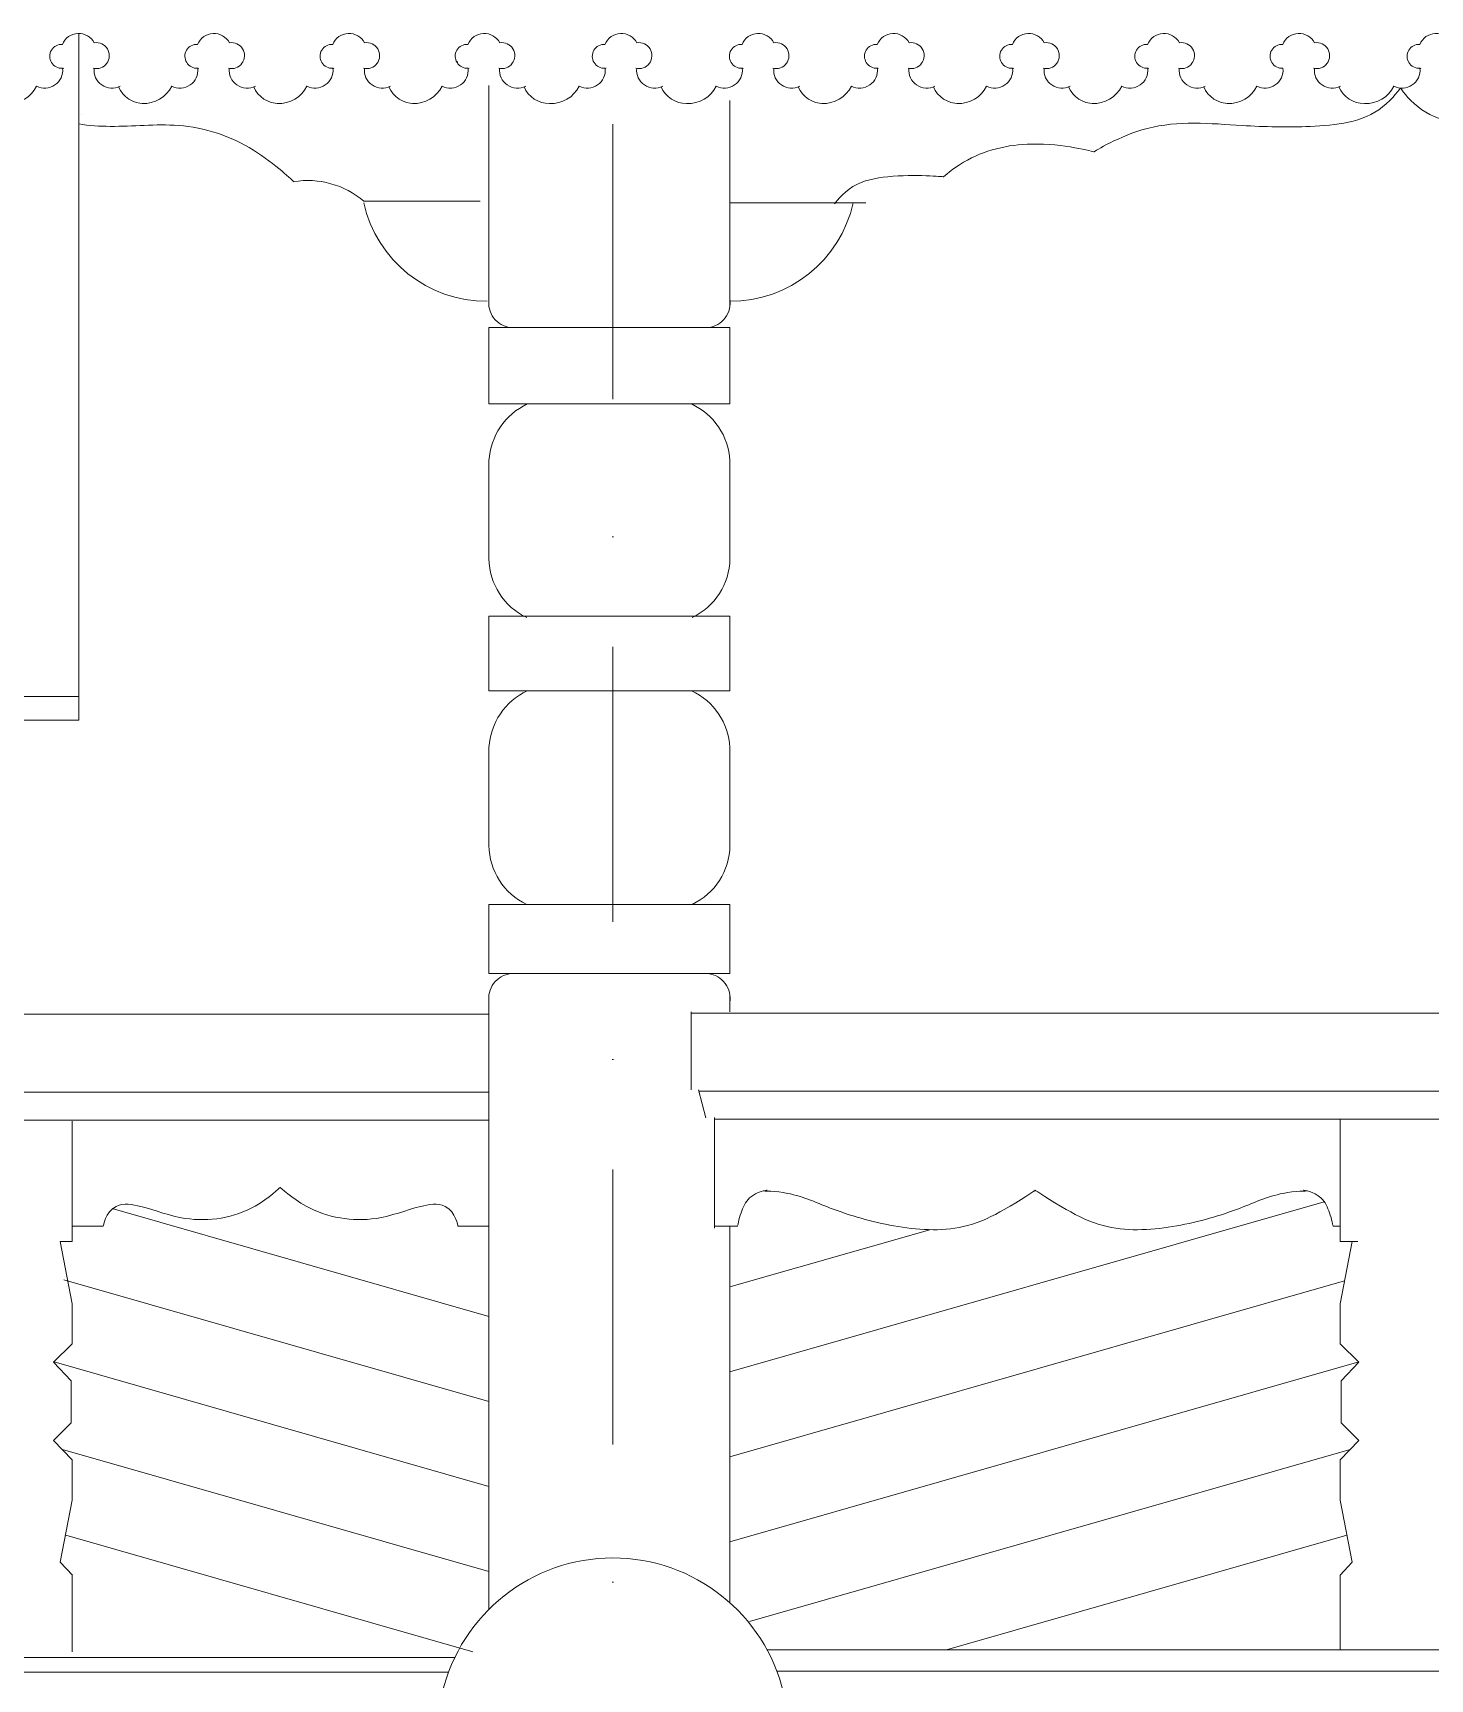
# Model space of a CAD drawing. Header units: millimetres. Extents: x 2399 to 111977, y 1313 to 59551.
# Drawn here: x 63009 to 64802, y 32044 to 34155 of the extents above; entities that cross this region are included whole.
import ezdxf

# ---------------------------------------------------------------- set-up
doc = ezdxf.new("R2010")
doc.units = ezdxf.units.MM
doc.linetypes.add('Крупный пунктир', pattern=[634.99999, 0, -634.99999])
doc.linetypes.add('Штрихпунктирная', pattern=[670.277762, 352.777767, -176.388884, 0, -141.111112])
doc.layers.add('main line', color=7, linetype='Continuous', lineweight=13)

msp = doc.modelspace()

# ---------------------------------------------------------------- linework, layer by layer
at = {"layer": 'main line', "color": 7, "linetype": 'Штрихпунктирная', "lineweight": 13}
msp.add_line((63753.285, 34708.1489), (63753.285, 28056.0929), dxfattribs=at)
at = {"layer": 'main line', "color": 7, "linetype": 'Continuous', "lineweight": 13}
for p, q in [((63067.9112, 33273.2019), (63067.9112, 34154.0102)), ((63553.9052, 34115.6962), (63553.9052, 34118.1944)), ((63594.3143, 33803.3534), (63594.3143, 34087.3926)), ((63903.4268, 33803.3534), (63903.4268, 34067.869)), ((63582.9605, 33938.8554), (63433.66, 33938.8554)), ((63903.4268, 33776.7117), (63594.3143, 33776.7117)), ((63594.3143, 33678.7967), (63594.3143, 33776.7117)), ((63903.4268, 33678.7967), (63903.4268, 33776.7117)), ((63903.4268, 33678.7967), (63594.3143, 33678.7967)), ((63594.3143, 33480.4551), (63594.3143, 33606.25)), ((63594.3143, 33480.4551), (63594.3143, 33606.25)), ((63903.4268, 33480.4551), (63903.4268, 33606.25)), ((63903.4268, 33406.5667), (63594.3143, 33406.5667)), ((63594.3143, 33310.8844), (63594.3143, 33406.5667)), ((63903.4268, 33310.8844), (63903.4268, 33406.5667)), ((59583.6855, 33303.8724), (63067.9112, 33303.8724)), ((63903.4268, 33310.8844), (63594.3143, 33310.8844)), ((59583.6855, 33273.2019), (63067.9112, 33273.2019)), ((63594.3143, 33112.5429), (63594.3143, 33238.3377)), ((63594.3143, 33112.5429), (63594.3143, 33238.3377)), ((63903.4268, 33112.5429), (63903.4268, 33238.3377)), ((63903.4268, 33036.9722), (63594.3143, 33036.9722)), ((63594.3143, 32948.2989), (63594.3143, 33036.9722)), ((63903.4268, 32948.2989), (63903.4268, 33036.9722)), ((63903.4268, 32948.2989), (63594.3143, 32948.2989)), ((63594.3143, 32133.1357), (63594.3143, 32921.6572)), ((63903.4268, 32899.132), (63903.4268, 32921.6572)), ((63594.3143, 32896.2611), (62379.7511, 32896.2611)), ((63853.769, 32899.132), (63853.769, 32799.2611)), ((63853.769, 32897.5642), (64911.9605, 32897.5642)), ((63594.3143, 32796.3902), (62379.7511, 32796.3902)), ((63863.0658, 32799.2611), (63872.6994, 32763.3081)), ((63863.4859, 32797.6933), (64911.9605, 32797.6933)), ((63594.3143, 32760.4372), (62379.7511, 32760.4372)), ((63059.736, 32759.1498), (63059.736, 32604.7052)), ((63883.5478, 32763.7696), (63883.5478, 32621.6943)), ((63883.5478, 32761.7402), (64911.9605, 32761.7402)), ((64686.1771, 32762.2018), (64686.1771, 32604.7052)), ((63594.3143, 32508.7284), (63111.0203, 32647.0105)), ((63903.4268, 32437.5337), (64665.9825, 32655.6379)), ((63059.736, 32624.359), (63099.4939, 32624.359)), ((63594.3143, 32624.359), (63554.5563, 32624.359)), ((63883.5478, 32624.359), (63913.1286, 32624.359)), ((63903.4268, 32141.4866), (63903.4268, 32624.359)), ((63903.4268, 32546.5509), (64159.8203, 32619.9113)), ((64686.1771, 32624.359), (64677.3035, 32624.359)), ((63044.1476, 32604.7052), (63059.736, 32604.7052)), ((63044.1476, 32604.7052), (63059.736, 32524.96)), ((64701.7654, 32604.7052), (64686.1771, 32524.96)), ((64686.1771, 32604.7052), (64709.1109, 32604.7052)), ((63594.3143, 32399.7112), (63048.9026, 32555.7667)), ((63903.4268, 32328.5165), (64691.8754, 32554.1107)), ((63059.736, 32524.96), (63059.736, 32473.5165)), ((64686.1771, 32524.96), (64686.1771, 32473.5165)), ((63059.736, 32473.5165), (63035.7006, 32450.022)), ((64686.1771, 32473.5165), (64710.2124, 32450.022)), ((63035.7006, 32450.022), (63058.1204, 32426.0526)), ((63594.3143, 32290.694), (63036.4373, 32450.3161)), ((63903.4268, 32219.4994), (64710.1282, 32450.3161)), ((64710.2124, 32450.022), (64687.7926, 32426.0526)), ((63058.1204, 32426.0526), (63058.1204, 32372.0858)), ((64687.7926, 32426.0526), (64687.7926, 32372.0858)), ((63035.6051, 32349.5705), (63058.1204, 32372.0858)), ((64710.3079, 32349.5705), (64687.7926, 32372.0858)), ((63059.736, 32324.6219), (63035.6051, 32349.5705)), ((64686.1771, 32324.6219), (64710.3079, 32349.5705)), ((63594.3143, 32181.6769), (63047.2505, 32338.205)), ((63059.736, 32273.1785), (63059.736, 32324.6219)), ((63928.4227, 32117.6341), (64699.315, 32338.205)), ((64686.1771, 32273.1785), (64686.1771, 32324.6219)), ((63044.1476, 32193.4333), (63059.736, 32273.1785)), ((64701.7654, 32193.4333), (64686.1771, 32273.1785)), ((63573.465, 32078.6252), (63051.5489, 32227.958)), ((64181.5083, 32081.0309), (64695.0166, 32227.958)), ((63044.1476, 32193.4333), (63059.9294, 32176.672)), ((63059.736, 32176.9358), (63059.736, 32078.6252)), ((64701.7654, 32193.4333), (64686.1771, 32176.672)), ((64686.1771, 32176.672), (64686.1771, 32081.0309)), ((63550.3612, 32071.1038), (62379.7511, 32071.1038)), ((63951.148, 32081.0309), (64911.9605, 32081.0309)), ((63542.3666, 32052.2565), (62379.7511, 32052.2565)), ((63963.7148, 32053.5596), (64911.9605, 32053.5596))]:
    msp.add_line(p, q, dxfattribs=at)
at = {"layer": 'main line', "color": 7, "linetype": 'Крупный пунктир', "lineweight": 13}
msp.add_line((63071.7502, 34049.4707), (63071.7502, 34153.6956), dxfattribs=at)
msp.add_line((63071.7502, 34049.4707), (63071.7502, 34153.6956), dxfattribs=at)
at = {"layer": 'main line', "color": 7, "linetype": 'Continuous', "lineweight": 13, "flags": 128}
for points in [[(63086.5601, 34109.3527, 1.219803903), (63087.9906, 34142.0346, 0.63216014), (63047.0266, 34140.0364, 1.067465283), (63047.2613, 34109.3527, -0.60309642), (63013.8695, 34086.5865)], [(63086.5601, 34109.3527, 1.219803903), (63087.9906, 34142.0346, 0.63216014), (63047.0266, 34140.0364, 1.067465283), (63047.2613, 34109.3527, -0.60309642), (63013.8695, 34086.5865)], [(63086.5601, 34109.3527, 1.219803903), (63087.9906, 34142.0346, 0.63216014), (63047.0266, 34140.0364, 1.067465283), (63047.2613, 34109.3527, -0.60309642), (63013.8695, 34086.5865)], [(63086.5601, 34109.3527, 1.219803903), (63087.9906, 34142.0346, 0.63216014), (63047.0266, 34140.0364, 1.067465283), (63047.2613, 34109.3527, -0.60309642), (63013.8695, 34086.5865)], [(63086.5601, 34109.3527, 1.219803903), (63087.9906, 34142.0346, 0.63216014), (63047.0266, 34140.0364, 1.067465283), (63047.2613, 34109.3527, -0.60309642), (63013.8695, 34086.5865)], [(63086.5601, 34109.3527, 1.219803903), (63087.9906, 34142.0346, 0.63216014), (63047.0266, 34140.0364, 1.067465283), (63047.2613, 34109.3527, -0.60309642), (63013.8695, 34086.5865)], [(63259.9721, 34109.3527, 1.219803903), (63261.4025, 34142.0346, 0.63216014), (63220.4385, 34140.0364, 1.067465283), (63220.6733, 34109.3527, -0.60309642), (63187.2815, 34086.5865)], [(63259.9721, 34109.3527, 1.219803903), (63261.4025, 34142.0346, 0.63216014), (63220.4385, 34140.0364, 1.067465283), (63220.6733, 34109.3527, -0.60309642), (63187.2815, 34086.5865)], [(63259.9721, 34109.3527, 1.219803903), (63261.4025, 34142.0346, 0.63216014), (63220.4385, 34140.0364, 1.067465283), (63220.6733, 34109.3527, -0.60309642), (63187.2815, 34086.5865)], [(63259.9721, 34109.3527, 1.219803903), (63261.4025, 34142.0346, 0.63216014), (63220.4385, 34140.0364, 1.067465283), (63220.6733, 34109.3527, -0.60309642), (63187.2815, 34086.5865)], [(63259.9721, 34109.3527, 1.219803903), (63261.4025, 34142.0346, 0.63216014), (63220.4385, 34140.0364, 1.067465283), (63220.6733, 34109.3527, -0.60309642), (63187.2815, 34086.5865)], [(63259.9721, 34109.3527, 1.219803903), (63261.4025, 34142.0346, 0.63216014), (63220.4385, 34140.0364, 1.067465283), (63220.6733, 34109.3527, -0.60309642), (63187.2815, 34086.5865)], [(63433.3841, 34109.3527, 1.219803903), (63434.8145, 34142.0346, 0.63216014), (63393.8505, 34140.0364, 1.067465283), (63394.0852, 34109.3527, -0.60309642), (63360.6935, 34086.5865)], [(63433.3841, 34109.3527, 1.219803903), (63434.8145, 34142.0346, 0.63216014), (63393.8505, 34140.0364, 1.067465283), (63394.0852, 34109.3527, -0.60309642), (63360.6935, 34086.5865)], [(63433.3841, 34109.3527, 1.219803903), (63434.8145, 34142.0346, 0.63216014), (63393.8505, 34140.0364, 1.067465283), (63394.0852, 34109.3527, -0.60309642), (63360.6935, 34086.5865)], [(63433.3841, 34109.3527, 1.219803903), (63434.8145, 34142.0346, 0.63216014), (63393.8505, 34140.0364, 1.067465283), (63394.0852, 34109.3527, -0.60309642), (63360.6935, 34086.5865)], [(63433.3841, 34109.3527, 1.219803903), (63434.8145, 34142.0346, 0.63216014), (63393.8505, 34140.0364, 1.067465283), (63394.0852, 34109.3527, -0.60309642), (63360.6935, 34086.5865)], [(63433.3841, 34109.3527, 1.219803903), (63434.8145, 34142.0346, 0.63216014), (63393.8505, 34140.0364, 1.067465283), (63394.0852, 34109.3527, -0.60309642), (63360.6935, 34086.5865)], [(63606.796, 34109.3527, 1.219803903), (63608.2265, 34142.0346, 0.63216014), (63567.2625, 34140.0364, 1.067465283), (63567.4972, 34109.3527, -0.60309642), (63534.1054, 34086.5865)], [(63606.796, 34109.3527, 1.219803903), (63608.2265, 34142.0346, 0.63216014), (63567.2625, 34140.0364, 1.067465283), (63567.4972, 34109.3527, -0.60309642), (63534.1054, 34086.5865)], [(63606.796, 34109.3527, 1.219803903), (63608.2265, 34142.0346, 0.63216014), (63567.2625, 34140.0364, 1.067465283), (63567.4972, 34109.3527, -0.60309642), (63534.1054, 34086.5865)], [(63606.796, 34109.3527, 1.219803903), (63608.2265, 34142.0346, 0.63216014), (63567.2625, 34140.0364, 1.067465283), (63567.4972, 34109.3527, -0.60309642), (63534.1054, 34086.5865)], [(63606.796, 34109.3527, 1.219803903), (63608.2265, 34142.0346, 0.63216014), (63567.2625, 34140.0364, 1.067465283), (63567.4972, 34109.3527, -0.60309642), (63534.1054, 34086.5865)], [(63606.796, 34109.3527, 1.219803903), (63608.2265, 34142.0346, 0.63216014), (63567.2625, 34140.0364, 1.067465283), (63567.4972, 34109.3527, -0.60309642), (63534.1054, 34086.5865)], [(63782.6627, 34109.3527, 1.219803903), (63784.0932, 34142.0346, 0.63216014), (63743.1291, 34140.0364, 1.067465283), (63743.3639, 34109.3527, -0.60309642), (63709.9721, 34086.5865)], [(63782.6627, 34109.3527, 1.219803903), (63784.0932, 34142.0346, 0.63216014), (63743.1291, 34140.0364, 1.067465283), (63743.3639, 34109.3527, -0.60309642), (63709.9721, 34086.5865)], [(63782.6627, 34109.3527, 1.219803903), (63784.0932, 34142.0346, 0.63216014), (63743.1291, 34140.0364, 1.067465283), (63743.3639, 34109.3527, -0.60309642), (63709.9721, 34086.5865)], [(63782.6627, 34109.3527, 1.219803903), (63784.0932, 34142.0346, 0.63216014), (63743.1291, 34140.0364, 1.067465283), (63743.3639, 34109.3527, -0.60309642), (63709.9721, 34086.5865)], [(63782.6627, 34109.3527, 1.219803903), (63784.0932, 34142.0346, 0.63216014), (63743.1291, 34140.0364, 1.067465283), (63743.3639, 34109.3527, -0.60309642), (63709.9721, 34086.5865)], [(63782.6627, 34109.3527, 1.219803903), (63784.0932, 34142.0346, 0.63216014), (63743.1291, 34140.0364, 1.067465283), (63743.3639, 34109.3527, -0.60309642), (63709.9721, 34086.5865)], [(63958.5294, 34109.3527, 1.219803903), (63959.9599, 34142.0346, 0.63216014), (63918.9958, 34140.0364, 1.067465283), (63919.2306, 34109.3527, -0.60309642), (63885.8388, 34086.5865)], [(63958.5294, 34109.3527, 1.219803903), (63959.9599, 34142.0346, 0.63216014), (63918.9958, 34140.0364, 1.067465283), (63919.2306, 34109.3527, -0.60309642), (63885.8388, 34086.5865)], [(63958.5294, 34109.3527, 1.219803903), (63959.9599, 34142.0346, 0.63216014), (63918.9958, 34140.0364, 1.067465283), (63919.2306, 34109.3527, -0.60309642), (63885.8388, 34086.5865)], [(63958.5294, 34109.3527, 1.219803903), (63959.9599, 34142.0346, 0.63216014), (63918.9958, 34140.0364, 1.067465283), (63919.2306, 34109.3527, -0.60309642), (63885.8388, 34086.5865)], [(63958.5294, 34109.3527, 1.219803903), (63959.9599, 34142.0346, 0.63216014), (63918.9958, 34140.0364, 1.067465283), (63919.2306, 34109.3527, -0.60309642), (63885.8388, 34086.5865)], [(63958.5294, 34109.3527, 1.219803903), (63959.9599, 34142.0346, 0.63216014), (63918.9958, 34140.0364, 1.067465283), (63919.2306, 34109.3527, -0.60309642), (63885.8388, 34086.5865)], [(64131.9414, 34109.3527, 1.219803903), (64133.3718, 34142.0346, 0.63216014), (64092.4078, 34140.0364, 1.067465283), (64092.6426, 34109.3527, -0.60309642), (64059.2508, 34086.5865)], [(64131.9414, 34109.3527, 1.219803903), (64133.3718, 34142.0346, 0.63216014), (64092.4078, 34140.0364, 1.067465283), (64092.6426, 34109.3527, -0.60309642), (64059.2508, 34086.5865)], [(64131.9414, 34109.3527, 1.219803903), (64133.3718, 34142.0346, 0.63216014), (64092.4078, 34140.0364, 1.067465283), (64092.6426, 34109.3527, -0.60309642), (64059.2508, 34086.5865)], [(64131.9414, 34109.3527, 1.219803903), (64133.3718, 34142.0346, 0.63216014), (64092.4078, 34140.0364, 1.067465283), (64092.6426, 34109.3527, -0.60309642), (64059.2508, 34086.5865)], [(64131.9414, 34109.3527, 1.219803903), (64133.3718, 34142.0346, 0.63216014), (64092.4078, 34140.0364, 1.067465283), (64092.6426, 34109.3527, -0.60309642), (64059.2508, 34086.5865)], [(64131.9414, 34109.3527, 1.219803903), (64133.3718, 34142.0346, 0.63216014), (64092.4078, 34140.0364, 1.067465283), (64092.6426, 34109.3527, -0.60309642), (64059.2508, 34086.5865)], [(64305.3534, 34109.3527, 1.219803903), (64306.7838, 34142.0346, 0.63216014), (64265.8198, 34140.0364, 1.067465283), (64266.0545, 34109.3527, -0.60309642), (64232.6628, 34086.5865)], [(64305.3534, 34109.3527, 1.219803903), (64306.7838, 34142.0346, 0.63216014), (64265.8198, 34140.0364, 1.067465283), (64266.0545, 34109.3527, -0.60309642), (64232.6628, 34086.5865)], [(64305.3534, 34109.3527, 1.219803903), (64306.7838, 34142.0346, 0.63216014), (64265.8198, 34140.0364, 1.067465283), (64266.0545, 34109.3527, -0.60309642), (64232.6628, 34086.5865)], [(64305.3534, 34109.3527, 1.219803903), (64306.7838, 34142.0346, 0.63216014), (64265.8198, 34140.0364, 1.067465283), (64266.0545, 34109.3527, -0.60309642), (64232.6628, 34086.5865)], [(64305.3534, 34109.3527, 1.219803903), (64306.7838, 34142.0346, 0.63216014), (64265.8198, 34140.0364, 1.067465283), (64266.0545, 34109.3527, -0.60309642), (64232.6628, 34086.5865)], [(64305.3534, 34109.3527, 1.219803903), (64306.7838, 34142.0346, 0.63216014), (64265.8198, 34140.0364, 1.067465283), (64266.0545, 34109.3527, -0.60309642), (64232.6628, 34086.5865)], [(64478.7653, 34109.3527, 1.219803903), (64480.1958, 34142.0346, 0.63216014), (64439.2317, 34140.0364, 1.067465283), (64439.4665, 34109.3527, -0.60309642), (64406.0747, 34086.5865)], [(64478.7653, 34109.3527, 1.219803903), (64480.1958, 34142.0346, 0.63216014), (64439.2317, 34140.0364, 1.067465283), (64439.4665, 34109.3527, -0.60309642), (64406.0747, 34086.5865)], [(64478.7653, 34109.3527, 1.219803903), (64480.1958, 34142.0346, 0.63216014), (64439.2317, 34140.0364, 1.067465283), (64439.4665, 34109.3527, -0.60309642), (64406.0747, 34086.5865)], [(64478.7653, 34109.3527, 1.219803903), (64480.1958, 34142.0346, 0.63216014), (64439.2317, 34140.0364, 1.067465283), (64439.4665, 34109.3527, -0.60309642), (64406.0747, 34086.5865)], [(64478.7653, 34109.3527, 1.219803903), (64480.1958, 34142.0346, 0.63216014), (64439.2317, 34140.0364, 1.067465283), (64439.4665, 34109.3527, -0.60309642), (64406.0747, 34086.5865)], [(64478.7653, 34109.3527, 1.219803903), (64480.1958, 34142.0346, 0.63216014), (64439.2317, 34140.0364, 1.067465283), (64439.4665, 34109.3527, -0.60309642), (64406.0747, 34086.5865)], [(64652.1773, 34109.3527, 1.219803903), (64653.6077, 34142.0346, 0.63216014), (64612.6437, 34140.0364, 1.067465283), (64612.8785, 34109.3527, -0.60309642), (64579.4867, 34086.5865)], [(64652.1773, 34109.3527, 1.219803903), (64653.6077, 34142.0346, 0.63216014), (64612.6437, 34140.0364, 1.067465283), (64612.8785, 34109.3527, -0.60309642), (64579.4867, 34086.5865)], [(64652.1773, 34109.3527, 1.219803903), (64653.6077, 34142.0346, 0.63216014), (64612.6437, 34140.0364, 1.067465283), (64612.8785, 34109.3527, -0.60309642), (64579.4867, 34086.5865)], [(64652.1773, 34109.3527, 1.219803903), (64653.6077, 34142.0346, 0.63216014), (64612.6437, 34140.0364, 1.067465283), (64612.8785, 34109.3527, -0.60309642), (64579.4867, 34086.5865)], [(64652.1773, 34109.3527, 1.219803903), (64653.6077, 34142.0346, 0.63216014), (64612.6437, 34140.0364, 1.067465283), (64612.8785, 34109.3527, -0.60309642), (64579.4867, 34086.5865)], [(64652.1773, 34109.3527, 1.219803903), (64653.6077, 34142.0346, 0.63216014), (64612.6437, 34140.0364, 1.067465283), (64612.8785, 34109.3527, -0.60309642), (64579.4867, 34086.5865)], [(64828.044, 34109.3527, 1.219803903), (64829.4744, 34142.0346, 0.63216014), (64788.5104, 34140.0364, 1.067465283), (64788.7452, 34109.3527, -0.60309642), (64755.3534, 34086.5865)], [(64828.044, 34109.3527, 1.219803903), (64829.4744, 34142.0346, 0.63216014), (64788.5104, 34140.0364, 1.067465283), (64788.7452, 34109.3527, -0.60309642), (64755.3534, 34086.5865)], [(64828.044, 34109.3527, 1.219803903), (64829.4744, 34142.0346, 0.63216014), (64788.5104, 34140.0364, 1.067465283), (64788.7452, 34109.3527, -0.60309642), (64755.3534, 34086.5865)], [(64828.044, 34109.3527, 1.219803903), (64829.4744, 34142.0346, 0.63216014), (64788.5104, 34140.0364, 1.067465283), (64788.7452, 34109.3527, -0.60309642), (64755.3534, 34086.5865)], [(64828.044, 34109.3527, 1.219803903), (64829.4744, 34142.0346, 0.63216014), (64788.5104, 34140.0364, 1.067465283), (64788.7452, 34109.3527, -0.60309642), (64755.3534, 34086.5865)], [(64828.044, 34109.3527, 1.219803903), (64829.4744, 34142.0346, 0.63216014), (64788.5104, 34140.0364, 1.067465283), (64788.7452, 34109.3527, -0.60309642), (64755.3534, 34086.5865)], [(63048.459, 34109.3527, -0.017938026), (63047.2877, 34109.1088)], [(63048.459, 34109.3527, -0.017938026), (63047.2877, 34109.1088)], [(63048.459, 34109.3527, -0.017938026), (63047.2877, 34109.1088)], [(63048.459, 34109.3527, -0.017938026), (63047.2877, 34109.1088)], [(63048.459, 34109.3527, -0.017938026), (63047.2877, 34109.1088)], [(63048.459, 34109.3527, -0.017938026), (63047.2877, 34109.1088)], [(63087.7578, 34109.3527, 0.60309642), (63121.1496, 34086.5865)], [(63087.7578, 34109.3527, 0.60309642), (63121.1496, 34086.5865)], [(63087.7578, 34109.3527, 0.60309642), (63121.1496, 34086.5865)], [(63087.7578, 34109.3527, 0.60309642), (63121.1496, 34086.5865)], [(63087.7578, 34109.3527, 0.60309642), (63121.1496, 34086.5865)], [(63087.7578, 34109.3527, 0.60309642), (63121.1496, 34086.5865)], [(63221.871, 34109.3527, -0.017938026), (63220.6996, 34109.1088)], [(63221.871, 34109.3527, -0.017938026), (63220.6996, 34109.1088)], [(63221.871, 34109.3527, -0.017938026), (63220.6996, 34109.1088)], [(63221.871, 34109.3527, -0.017938026), (63220.6996, 34109.1088)], [(63221.871, 34109.3527, -0.017938026), (63220.6996, 34109.1088)], [(63221.871, 34109.3527, -0.017938026), (63220.6996, 34109.1088)], [(63261.1698, 34109.3527, 0.60309642), (63294.5616, 34086.5865)], [(63261.1698, 34109.3527, 0.60309642), (63294.5616, 34086.5865)], [(63261.1698, 34109.3527, 0.60309642), (63294.5616, 34086.5865)], [(63261.1698, 34109.3527, 0.60309642), (63294.5616, 34086.5865)], [(63261.1698, 34109.3527, 0.60309642), (63294.5616, 34086.5865)], [(63261.1698, 34109.3527, 0.60309642), (63294.5616, 34086.5865)], [(63395.283, 34109.3527, -0.017938026), (63394.1116, 34109.1088)], [(63395.283, 34109.3527, -0.017938026), (63394.1116, 34109.1088)], [(63395.283, 34109.3527, -0.017938026), (63394.1116, 34109.1088)], [(63395.283, 34109.3527, -0.017938026), (63394.1116, 34109.1088)], [(63395.283, 34109.3527, -0.017938026), (63394.1116, 34109.1088)], [(63395.283, 34109.3527, -0.017938026), (63394.1116, 34109.1088)], [(63434.5818, 34109.3527, 0.60309642), (63467.9735, 34086.5865)], [(63434.5818, 34109.3527, 0.60309642), (63467.9735, 34086.5865)], [(63434.5818, 34109.3527, 0.60309642), (63467.9735, 34086.5865)], [(63434.5818, 34109.3527, 0.60309642), (63467.9735, 34086.5865)], [(63434.5818, 34109.3527, 0.60309642), (63467.9735, 34086.5865)], [(63434.5818, 34109.3527, 0.60309642), (63467.9735, 34086.5865)], [(63568.6949, 34109.3527, -0.017938026), (63567.5236, 34109.1088)], [(63568.6949, 34109.3527, -0.017938026), (63567.5236, 34109.1088)], [(63568.6949, 34109.3527, -0.017938026), (63567.5236, 34109.1088)], [(63568.6949, 34109.3527, -0.017938026), (63567.5236, 34109.1088)], [(63568.6949, 34109.3527, -0.017938026), (63567.5236, 34109.1088)], [(63568.6949, 34109.3527, -0.017938026), (63567.5236, 34109.1088)], [(63607.9937, 34109.3527, 0.60309642), (63641.3855, 34086.5865)], [(63607.9937, 34109.3527, 0.60309642), (63641.3855, 34086.5865)], [(63607.9937, 34109.3527, 0.60309642), (63641.3855, 34086.5865)], [(63607.9937, 34109.3527, 0.60309642), (63641.3855, 34086.5865)], [(63607.9937, 34109.3527, 0.60309642), (63641.3855, 34086.5865)], [(63607.9937, 34109.3527, 0.60309642), (63641.3855, 34086.5865)], [(63744.5616, 34109.3527, -0.017938026), (63743.3903, 34109.1088)], [(63744.5616, 34109.3527, -0.017938026), (63743.3903, 34109.1088)], [(63744.5616, 34109.3527, -0.017938026), (63743.3903, 34109.1088)], [(63744.5616, 34109.3527, -0.017938026), (63743.3903, 34109.1088)], [(63744.5616, 34109.3527, -0.017938026), (63743.3903, 34109.1088)], [(63744.5616, 34109.3527, -0.017938026), (63743.3903, 34109.1088)], [(63783.8604, 34109.3527, 0.60309642), (63817.2522, 34086.5865)], [(63783.8604, 34109.3527, 0.60309642), (63817.2522, 34086.5865)], [(63783.8604, 34109.3527, 0.60309642), (63817.2522, 34086.5865)], [(63783.8604, 34109.3527, 0.60309642), (63817.2522, 34086.5865)], [(63783.8604, 34109.3527, 0.60309642), (63817.2522, 34086.5865)], [(63783.8604, 34109.3527, 0.60309642), (63817.2522, 34086.5865)], [(63920.4283, 34109.3527, -0.017938026), (63919.2569, 34109.1088)], [(63920.4283, 34109.3527, -0.017938026), (63919.2569, 34109.1088)], [(63920.4283, 34109.3527, -0.017938026), (63919.2569, 34109.1088)], [(63920.4283, 34109.3527, -0.017938026), (63919.2569, 34109.1088)], [(63920.4283, 34109.3527, -0.017938026), (63919.2569, 34109.1088)], [(63920.4283, 34109.3527, -0.017938026), (63919.2569, 34109.1088)], [(63959.7271, 34109.3527, 0.60309642), (63993.1189, 34086.5865)], [(63959.7271, 34109.3527, 0.60309642), (63993.1189, 34086.5865)], [(63959.7271, 34109.3527, 0.60309642), (63993.1189, 34086.5865)], [(63959.7271, 34109.3527, 0.60309642), (63993.1189, 34086.5865)], [(63959.7271, 34109.3527, 0.60309642), (63993.1189, 34086.5865)], [(63959.7271, 34109.3527, 0.60309642), (63993.1189, 34086.5865)], [(64093.8403, 34109.3527, -0.017938026), (64092.6689, 34109.1088)], [(64093.8403, 34109.3527, -0.017938026), (64092.6689, 34109.1088)], [(64093.8403, 34109.3527, -0.017938026), (64092.6689, 34109.1088)], [(64093.8403, 34109.3527, -0.017938026), (64092.6689, 34109.1088)], [(64093.8403, 34109.3527, -0.017938026), (64092.6689, 34109.1088)], [(64093.8403, 34109.3527, -0.017938026), (64092.6689, 34109.1088)], [(64133.1391, 34109.3527, 0.60309642), (64166.5309, 34086.5865)], [(64133.1391, 34109.3527, 0.60309642), (64166.5309, 34086.5865)], [(64133.1391, 34109.3527, 0.60309642), (64166.5309, 34086.5865)], [(64133.1391, 34109.3527, 0.60309642), (64166.5309, 34086.5865)], [(64133.1391, 34109.3527, 0.60309642), (64166.5309, 34086.5865)], [(64133.1391, 34109.3527, 0.60309642), (64166.5309, 34086.5865)], [(64267.2522, 34109.3527, -0.017938026), (64266.0809, 34109.1088)], [(64267.2522, 34109.3527, -0.017938026), (64266.0809, 34109.1088)], [(64267.2522, 34109.3527, -0.017938026), (64266.0809, 34109.1088)], [(64267.2522, 34109.3527, -0.017938026), (64266.0809, 34109.1088)], [(64267.2522, 34109.3527, -0.017938026), (64266.0809, 34109.1088)], [(64267.2522, 34109.3527, -0.017938026), (64266.0809, 34109.1088)], [(64306.5511, 34109.3527, 0.60309642), (64339.9428, 34086.5865)], [(64306.5511, 34109.3527, 0.60309642), (64339.9428, 34086.5865)], [(64306.5511, 34109.3527, 0.60309642), (64339.9428, 34086.5865)], [(64306.5511, 34109.3527, 0.60309642), (64339.9428, 34086.5865)], [(64306.5511, 34109.3527, 0.60309642), (64339.9428, 34086.5865)], [(64306.5511, 34109.3527, 0.60309642), (64339.9428, 34086.5865)], [(64440.6642, 34109.3527, -0.017938026), (64439.4928, 34109.1088)], [(64440.6642, 34109.3527, -0.017938026), (64439.4928, 34109.1088)], [(64440.6642, 34109.3527, -0.017938026), (64439.4928, 34109.1088)], [(64440.6642, 34109.3527, -0.017938026), (64439.4928, 34109.1088)], [(64440.6642, 34109.3527, -0.017938026), (64439.4928, 34109.1088)], [(64440.6642, 34109.3527, -0.017938026), (64439.4928, 34109.1088)], [(64479.963, 34109.3527, 0.60309642), (64513.3548, 34086.5865)], [(64479.963, 34109.3527, 0.60309642), (64513.3548, 34086.5865)], [(64479.963, 34109.3527, 0.60309642), (64513.3548, 34086.5865)], [(64479.963, 34109.3527, 0.60309642), (64513.3548, 34086.5865)], [(64479.963, 34109.3527, 0.60309642), (64513.3548, 34086.5865)], [(64479.963, 34109.3527, 0.60309642), (64513.3548, 34086.5865)], [(64653.375, 34109.3527, 0.60309642), (64686.7668, 34086.5865)], [(64653.375, 34109.3527, 0.60309642), (64686.7668, 34086.5865)], [(64653.375, 34109.3527, 0.60309642), (64686.7668, 34086.5865)], [(64653.375, 34109.3527, 0.60309642), (64686.7668, 34086.5865)], [(64653.375, 34109.3527, 0.60309642), (64686.7668, 34086.5865)], [(64653.375, 34109.3527, 0.60309642), (64686.7668, 34086.5865)], [(64789.9429, 34109.3527, -0.017938026), (64788.7715, 34109.1088)], [(64789.9429, 34109.3527, -0.017938026), (64788.7715, 34109.1088)], [(64789.9429, 34109.3527, -0.017938026), (64788.7715, 34109.1088)], [(64789.9429, 34109.3527, -0.017938026), (64788.7715, 34109.1088)], [(64789.9429, 34109.3527, -0.017938026), (64788.7715, 34109.1088)], [(64789.9429, 34109.3527, -0.017938026), (64788.7715, 34109.1088)], [(62975.9419, 34064.2429, 0.304535594), (63013.8695, 34086.5865)], [(62975.9419, 34064.2429, 0.304535594), (63013.8695, 34086.5865)], [(62975.9419, 34064.2429, 0.304535594), (63013.8695, 34086.5865)], [(62975.9419, 34064.2429, 0.304535594), (63013.8695, 34086.5865)], [(62975.9419, 34064.2429, 0.304535594), (63013.8695, 34086.5865)], [(62975.9419, 34064.2429, 0.304535594), (63013.8695, 34086.5865)], [(63119.0352, 34085.6016, 0.304535594), (63151.8086, 34064.2429)], [(63119.0352, 34085.6016, 0.304535594), (63151.8086, 34064.2429)], [(63119.0352, 34085.6016, 0.304535594), (63151.8086, 34064.2429)], [(63119.0352, 34085.6016, 0.304535594), (63151.8086, 34064.2429)], [(63119.0352, 34085.6016, 0.304535594), (63151.8086, 34064.2429)], [(63119.0352, 34085.6016, 0.304535594), (63151.8086, 34064.2429)], [(63149.3538, 34064.2429, 0.304535594), (63187.2815, 34086.5865)], [(63149.3538, 34064.2429, 0.304535594), (63187.2815, 34086.5865)], [(63149.3538, 34064.2429, 0.304535594), (63187.2815, 34086.5865)], [(63149.3538, 34064.2429, 0.304535594), (63187.2815, 34086.5865)], [(63149.3538, 34064.2429, 0.304535594), (63187.2815, 34086.5865)], [(63149.3538, 34064.2429, 0.304535594), (63187.2815, 34086.5865)], [(63292.4472, 34085.6016, 0.304535594), (63325.2205, 34064.2429)], [(63292.4472, 34085.6016, 0.304535594), (63325.2205, 34064.2429)], [(63292.4472, 34085.6016, 0.304535594), (63325.2205, 34064.2429)], [(63292.4472, 34085.6016, 0.304535594), (63325.2205, 34064.2429)], [(63292.4472, 34085.6016, 0.304535594), (63325.2205, 34064.2429)], [(63292.4472, 34085.6016, 0.304535594), (63325.2205, 34064.2429)], [(63322.7658, 34064.2429, 0.304535594), (63360.6935, 34086.5865)], [(63322.7658, 34064.2429, 0.304535594), (63360.6935, 34086.5865)], [(63322.7658, 34064.2429, 0.304535594), (63360.6935, 34086.5865)], [(63322.7658, 34064.2429, 0.304535594), (63360.6935, 34086.5865)], [(63322.7658, 34064.2429, 0.304535594), (63360.6935, 34086.5865)], [(63322.7658, 34064.2429, 0.304535594), (63360.6935, 34086.5865)], [(63465.8591, 34085.6016, 0.304535594), (63498.6325, 34064.2429)], [(63465.8591, 34085.6016, 0.304535594), (63498.6325, 34064.2429)], [(63465.8591, 34085.6016, 0.304535594), (63498.6325, 34064.2429)], [(63465.8591, 34085.6016, 0.304535594), (63498.6325, 34064.2429)], [(63465.8591, 34085.6016, 0.304535594), (63498.6325, 34064.2429)], [(63465.8591, 34085.6016, 0.304535594), (63498.6325, 34064.2429)], [(63496.1778, 34064.2429, 0.304535594), (63534.1054, 34086.5865)], [(63496.1778, 34064.2429, 0.304535594), (63534.1054, 34086.5865)], [(63496.1778, 34064.2429, 0.304535594), (63534.1054, 34086.5865)], [(63496.1778, 34064.2429, 0.304535594), (63534.1054, 34086.5865)], [(63496.1778, 34064.2429, 0.304535594), (63534.1054, 34086.5865)], [(63496.1778, 34064.2429, 0.304535594), (63534.1054, 34086.5865)], [(63639.2711, 34085.6016, 0.304535594), (63672.0445, 34064.2429)], [(63639.2711, 34085.6016, 0.304535594), (63672.0445, 34064.2429)], [(63639.2711, 34085.6016, 0.304535594), (63672.0445, 34064.2429)], [(63639.2711, 34085.6016, 0.304535594), (63672.0445, 34064.2429)], [(63639.2711, 34085.6016, 0.304535594), (63672.0445, 34064.2429)], [(63639.2711, 34085.6016, 0.304535594), (63672.0445, 34064.2429)], [(63672.0445, 34064.2429, 0.304535594), (63709.9721, 34086.5865)], [(63672.0445, 34064.2429, 0.304535594), (63709.9721, 34086.5865)], [(63672.0445, 34064.2429, 0.304535594), (63709.9721, 34086.5865)], [(63672.0445, 34064.2429, 0.304535594), (63709.9721, 34086.5865)], [(63672.0445, 34064.2429, 0.304535594), (63709.9721, 34086.5865)], [(63672.0445, 34064.2429, 0.304535594), (63709.9721, 34086.5865)], [(63815.1378, 34085.6016, 0.304535594), (63847.9111, 34064.2429)], [(63815.1378, 34085.6016, 0.304535594), (63847.9111, 34064.2429)], [(63815.1378, 34085.6016, 0.304535594), (63847.9111, 34064.2429)], [(63815.1378, 34085.6016, 0.304535594), (63847.9111, 34064.2429)], [(63815.1378, 34085.6016, 0.304535594), (63847.9111, 34064.2429)], [(63815.1378, 34085.6016, 0.304535594), (63847.9111, 34064.2429)], [(63847.9111, 34064.2429, 0.304535594), (63885.8388, 34086.5865)], [(63847.9111, 34064.2429, 0.304535594), (63885.8388, 34086.5865)], [(63847.9111, 34064.2429, 0.304535594), (63885.8388, 34086.5865)], [(63847.9111, 34064.2429, 0.304535594), (63885.8388, 34086.5865)], [(63847.9111, 34064.2429, 0.304535594), (63885.8388, 34086.5865)], [(63847.9111, 34064.2429, 0.304535594), (63885.8388, 34086.5865)], [(63991.0045, 34085.6016, 0.304535594), (64023.7778, 34064.2429)], [(63991.0045, 34085.6016, 0.304535594), (64023.7778, 34064.2429)], [(63991.0045, 34085.6016, 0.304535594), (64023.7778, 34064.2429)], [(63991.0045, 34085.6016, 0.304535594), (64023.7778, 34064.2429)], [(63991.0045, 34085.6016, 0.304535594), (64023.7778, 34064.2429)], [(63991.0045, 34085.6016, 0.304535594), (64023.7778, 34064.2429)], [(64021.3231, 34064.2429, 0.304535594), (64059.2508, 34086.5865)], [(64021.3231, 34064.2429, 0.304535594), (64059.2508, 34086.5865)], [(64021.3231, 34064.2429, 0.304535594), (64059.2508, 34086.5865)], [(64021.3231, 34064.2429, 0.304535594), (64059.2508, 34086.5865)], [(64021.3231, 34064.2429, 0.304535594), (64059.2508, 34086.5865)], [(64021.3231, 34064.2429, 0.304535594), (64059.2508, 34086.5865)], [(64164.4164, 34085.6016, 0.304535594), (64197.1898, 34064.2429)], [(64164.4164, 34085.6016, 0.304535594), (64197.1898, 34064.2429)], [(64164.4164, 34085.6016, 0.304535594), (64197.1898, 34064.2429)], [(64164.4164, 34085.6016, 0.304535594), (64197.1898, 34064.2429)], [(64164.4164, 34085.6016, 0.304535594), (64197.1898, 34064.2429)], [(64164.4164, 34085.6016, 0.304535594), (64197.1898, 34064.2429)], [(64194.7351, 34064.2429, 0.304535594), (64232.6628, 34086.5865)], [(64194.7351, 34064.2429, 0.304535594), (64232.6628, 34086.5865)], [(64194.7351, 34064.2429, 0.304535594), (64232.6628, 34086.5865)], [(64194.7351, 34064.2429, 0.304535594), (64232.6628, 34086.5865)], [(64194.7351, 34064.2429, 0.304535594), (64232.6628, 34086.5865)], [(64194.7351, 34064.2429, 0.304535594), (64232.6628, 34086.5865)], [(64337.8284, 34085.6016, 0.304535594), (64370.6018, 34064.2429)], [(64337.8284, 34085.6016, 0.304535594), (64370.6018, 34064.2429)], [(64337.8284, 34085.6016, 0.304535594), (64370.6018, 34064.2429)], [(64337.8284, 34085.6016, 0.304535594), (64370.6018, 34064.2429)], [(64337.8284, 34085.6016, 0.304535594), (64370.6018, 34064.2429)], [(64337.8284, 34085.6016, 0.304535594), (64370.6018, 34064.2429)], [(64368.147, 34064.2429, 0.304535594), (64406.0747, 34086.5865)], [(64368.147, 34064.2429, 0.304535594), (64406.0747, 34086.5865)], [(64368.147, 34064.2429, 0.304535594), (64406.0747, 34086.5865)], [(64368.147, 34064.2429, 0.304535594), (64406.0747, 34086.5865)], [(64368.147, 34064.2429, 0.304535594), (64406.0747, 34086.5865)], [(64368.147, 34064.2429, 0.304535594), (64406.0747, 34086.5865)], [(64511.2404, 34085.6016, 0.304535594), (64544.0137, 34064.2429)], [(64511.2404, 34085.6016, 0.304535594), (64544.0137, 34064.2429)], [(64511.2404, 34085.6016, 0.304535594), (64544.0137, 34064.2429)], [(64511.2404, 34085.6016, 0.304535594), (64544.0137, 34064.2429)], [(64511.2404, 34085.6016, 0.304535594), (64544.0137, 34064.2429)], [(64511.2404, 34085.6016, 0.304535594), (64544.0137, 34064.2429)], [(64541.559, 34064.2429, 0.304535594), (64579.4867, 34086.5865)], [(64541.559, 34064.2429, 0.304535594), (64579.4867, 34086.5865)], [(64541.559, 34064.2429, 0.304535594), (64579.4867, 34086.5865)], [(64541.559, 34064.2429, 0.304535594), (64579.4867, 34086.5865)], [(64541.559, 34064.2429, 0.304535594), (64579.4867, 34086.5865)], [(64541.559, 34064.2429, 0.304535594), (64579.4867, 34086.5865)], [(64684.6523, 34085.6016, 0.304535594), (64717.4257, 34064.2429)], [(64684.6523, 34085.6016, 0.304535594), (64717.4257, 34064.2429)], [(64684.6523, 34085.6016, 0.304535594), (64717.4257, 34064.2429)], [(64684.6523, 34085.6016, 0.304535594), (64717.4257, 34064.2429)], [(64684.6523, 34085.6016, 0.304535594), (64717.4257, 34064.2429)], [(64684.6523, 34085.6016, 0.304535594), (64717.4257, 34064.2429)], [(64717.4257, 34064.2429, 0.304535594), (64755.3534, 34086.5865)], [(64717.4257, 34064.2429, 0.304535594), (64755.3534, 34086.5865)], [(64717.4257, 34064.2429, 0.304535594), (64755.3534, 34086.5865)], [(64717.4257, 34064.2429, 0.304535594), (64755.3534, 34086.5865)], [(64717.4257, 34064.2429, 0.304535594), (64755.3534, 34086.5865)], [(64717.4257, 34064.2429, 0.304535594), (64755.3534, 34086.5865)]]:
    msp.add_lwpolyline(points, format="xyb", dxfattribs=at)
at = {"layer": 'main line', "color": 7, "linetype": 'Continuous', "lineweight": 13}
for centre, radius, start, end in [((63361.7788, 33854.7657), 110.6254, 49.4756207, 99.4171138), ((63590.4896, 33971.3473), 160.5755, 192.4000445, 270.463792), ((63904.7266, 33971.3473), 160.5755, 269.536208, 347.5999555), ((63625.9247, 33808.5025), 32.027, 170.7481888, 263.0374001), ((63871.8164, 33808.5025), 32.027, 276.9625999, 9.2518112), ((63679.571, 33601.386), 85.3953, 114.9741641, 176.7347332), ((63818.1702, 33601.386), 85.3953, 3.2652668, 65.0258359), ((63678.7561, 33481.2838), 84.4459, 180.5622234, 244.7845931), ((63818.985, 33481.2838), 84.4459, 295.2154069, 359.4377766), ((63679.571, 33233.4737), 85.3953, 114.9741641, 176.7347332), ((63818.1702, 33233.4737), 85.3953, 3.2652668, 65.0258359), ((63678.7561, 33113.3715), 84.4459, 180.5622234, 244.7845931), ((63818.985, 33113.3715), 84.4459, 295.2154069, 359.4377766), ((63625.9247, 32916.5081), 32.027, 96.9625999, 189.2518112), ((63871.8164, 32916.5081), 32.027, 350.7481888, 83.0374001), ((63753.285, 31973.9084), 225, 296.7457516, 243.2542484)]:
    msp.add_arc(centre, radius, start, end, dxfattribs=at)
for points, knots in [([(64763.5615, 34084.0659), (64763.5615, 34084.0659), (64753.9727, 34070.0484), (64740.8238, 34059.7319), (64715.1408, 34039.5814), (64680.8521, 34036.286), (64647.9215, 34034.8388), (64618.7612, 34033.5573), (64589.6089, 34034.1339), (64560.4647, 34035.9637), (64519.6661, 34038.5252), (64478.2836, 34042.4286), (64438.8237, 34032.1746), (64402.6391, 34022.7717), (64370.6315, 34002.2413), (64370.6315, 34002.2413)], [0, 0, 0, 0, 1, 1, 1, 2, 2, 2, 3, 3, 3, 4, 4, 4, 5, 5, 5, 5]), ([(64763.5615, 34084.0659), (64763.5615, 34084.0659), (64773.1502, 34070.0484), (64786.2992, 34059.7319), (64811.9822, 34039.5814), (64846.2708, 34036.286), (64879.2014, 34034.8388), (64890.1222, 34034.3589), (64901.0419, 34034.1396), (64911.9605, 34034.1491)], [0, 0, 0, 0, 1, 1, 1, 2, 2, 2, 3, 3, 3, 3]), ([(63067.9112, 34037.9942), (63081.1597, 34035.7184), (63094.8753, 34034.9423), (63108.379, 34034.8388), (63137.5726, 34034.6151), (63166.736, 34038.1812), (63195.8358, 34035.9637), (63229.9466, 34033.3642), (63262.9853, 34022.3787), (63292.1081, 34004.345), (63320.0309, 33987.0542), (63343.6782, 33963.9003), (63343.6782, 33963.9003)], [0, 0, 0, 0, 1, 1, 1, 2, 2, 2, 3, 3, 3, 4, 4, 4, 4]), ([(64370.6315, 34002.2413), (64370.6315, 34002.2413), (64331.0359, 34013.0022), (64290.6251, 34012.1954), (64259.9439, 34011.5829), (64229.4853, 34004.5294), (64203.2002, 33988.77), (64189.5593, 33980.5914), (64177.3764, 33970.2514), (64177.3764, 33970.2514)], [0, 0, 0, 0, 1, 1, 1, 2, 2, 2, 3, 3, 3, 3]), ([(64177.3764, 33970.2514), (64177.3764, 33970.2514), (64141.6228, 33973.7153), (64106.0717, 33970.2514), (64090.4259, 33968.727), (64074.6865, 33965.8274), (64061.3314, 33957.6682), (64047.3315, 33949.1151), (64037.5632, 33935.2981), (64037.5632, 33935.2981)], [0, 0, 0, 0, 1, 1, 1, 2, 2, 2, 3, 3, 3, 3]), ([(63326.3223, 32674.0719), (63326.3223, 32674.0719), (63311.7139, 32660.1606), (63294.3627, 32650.216), (63267.3095, 32634.7109), (63235.3816, 32629.8477), (63204.5446, 32634.4029), (63185.0538, 32637.2821), (63166.6229, 32644.7728), (63147.5201, 32649.6826), (63136.9142, 32652.4085), (63125.5862, 32654.7172), (63115.9915, 32649.6826), (63102.1163, 32642.4019), (63099.4939, 32624.359), (63099.4939, 32624.359)], [0, 0, 0, 0, 1, 1, 1, 2, 2, 2, 3, 3, 3, 4, 4, 4, 5, 5, 5, 5]), ([(63326.3223, 32674.0719), (63326.3223, 32674.0719), (63341.6967, 32660.1754), (63359.6876, 32650.216), (63386.9455, 32635.1266), (63418.7044, 32629.9353), (63449.5057, 32634.4029), (63469.0042, 32637.2311), (63487.4274, 32644.7705), (63506.5302, 32649.6826), (63517.1358, 32652.4097), (63528.4641, 32654.7172), (63538.0588, 32649.6826), (63551.934, 32642.4019), (63554.5563, 32624.359), (63554.5563, 32624.359)], [0, 0, 0, 0, 1, 1, 1, 2, 2, 2, 3, 3, 3, 4, 4, 4, 5, 5, 5, 5]), ([(63913.1286, 32624.359), (63913.1286, 32624.359), (63914.8382, 32633.1474), (63917.7424, 32641.5777), (63920.1652, 32648.611), (63923.2956, 32655.5425), (63928.7246, 32660.5994), (63937.8165, 32669.0683), (63951.0818, 32670.5154), (63951.0818, 32670.5154)], [0, 0, 0, 0, 1, 1, 1, 2, 2, 2, 3, 3, 3, 3]), ([(63946.1358, 32669.543), (63946.1358, 32669.543), (63961.9654, 32669.5558), (63977.4006, 32666.5272), (63997.6508, 32662.5539), (64016.4996, 32653.6232), (64035.8225, 32646.3042), (64062.7851, 32636.0915), (64090.7143, 32628.6996), (64119.1502, 32623.9766), (64148.8605, 32619.0421), (64179.2604, 32617.5467), (64208.3101, 32625.1352), (64224.9852, 32629.4912), (64240.4632, 32637.2523), (64255.4667, 32645.7425), (64275.8486, 32657.2761), (64295.2161, 32670.5154), (64295.2161, 32670.5154)], [0, 0, 0, 0, 1, 1, 1, 2, 2, 2, 3, 3, 3, 4, 4, 4, 5, 5, 5, 6, 6, 6, 6]), ([(64644.2964, 32669.543), (64644.2964, 32669.543), (64628.4668, 32669.5558), (64613.0316, 32666.5272), (64592.7813, 32662.5539), (64573.9325, 32653.6232), (64554.6096, 32646.3042), (64527.6471, 32636.0915), (64499.7179, 32628.6996), (64471.282, 32623.9766), (64441.5717, 32619.0421), (64411.1718, 32617.5467), (64382.1221, 32625.1352), (64365.447, 32629.4912), (64349.969, 32637.2523), (64334.9655, 32645.7425), (64314.5836, 32657.2761), (64295.2161, 32670.5154), (64295.2161, 32670.5154)], [0, 0, 0, 0, 1, 1, 1, 2, 2, 2, 3, 3, 3, 4, 4, 4, 5, 5, 5, 6, 6, 6, 6]), ([(64677.3035, 32624.359), (64677.3035, 32624.359), (64675.5939, 32633.1474), (64672.6898, 32641.5777), (64670.2669, 32648.611), (64667.1365, 32655.5425), (64661.7076, 32660.5994), (64652.6156, 32669.0683), (64639.3504, 32670.5154), (64639.3504, 32670.5154)], [0, 0, 0, 0, 1, 1, 1, 2, 2, 2, 3, 3, 3, 3])]:
    msp.add_open_spline(points, degree=3, knots=knots, dxfattribs=at)
msp.add_open_spline([(64077.9723, 33936.866), (64077.9723, 33936.866), (63903.4268, 33936.866), (63903.4268, 33936.866)], degree=3, dxfattribs=at)

doc.saveas('drawing.dxf')
